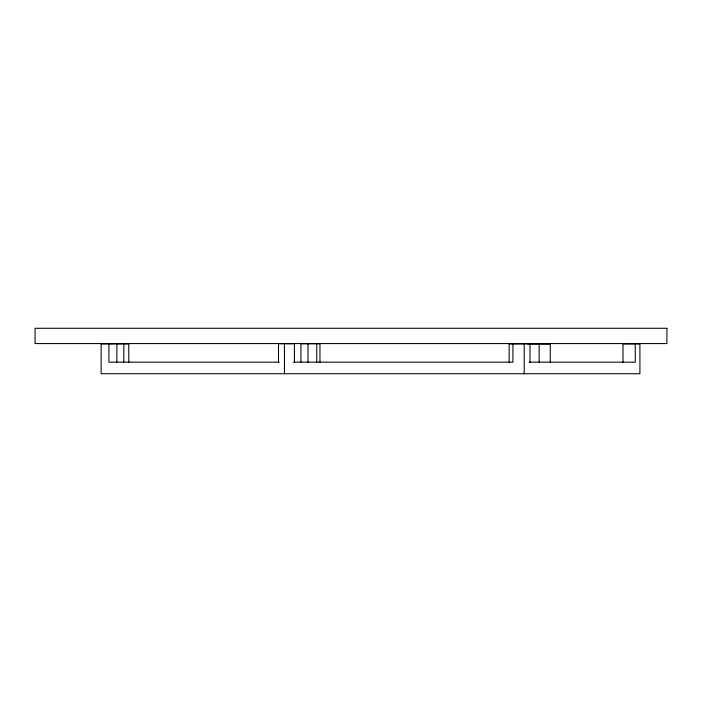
<?xml version="1.0" encoding="UTF-8"?>
<svg xmlns="http://www.w3.org/2000/svg" width="702" height="702" viewBox="0 0 702 702"><rect width="100%" height="100%" fill="white"/><g stroke="black" fill="none" stroke-linecap="round" stroke-linejoin="round"><path stroke-width="1.05" d="M528.299 344.226L550.254 344.226L550.254 362.153M279.159 362.153L108.907 362.153L108.907 343.989M293.296 362.153L512.916 362.153L512.916 343.989M529.194 362.153L635.266 362.153L635.266 343.989M623.007 362.153L623.007 343.989L639.917 343.989L639.917 373.718L101.132 373.718L101.132 343.989L128.782 343.989L128.782 362.153M539.154 344.226L539.154 362.153M530.001 362.153L530.001 343.989L509.161 343.989L509.161 362.153M524.218 343.989L524.218 373.718M319.954 362.153L319.954 343.752L300.947 343.752L300.947 362.153M316.734 343.752L316.734 362.153M308.029 343.752L308.029 362.153M294.436 362.153L294.436 343.752L278.51 343.752L278.51 362.153M284.442 343.752L284.442 373.718M123.815 343.989L123.815 362.153M116.857 343.989L116.857 362.153M666.9 328.282L35.1 328.282L35.1 343.576L666.9 343.576L666.9 328.282"/></g></svg>
